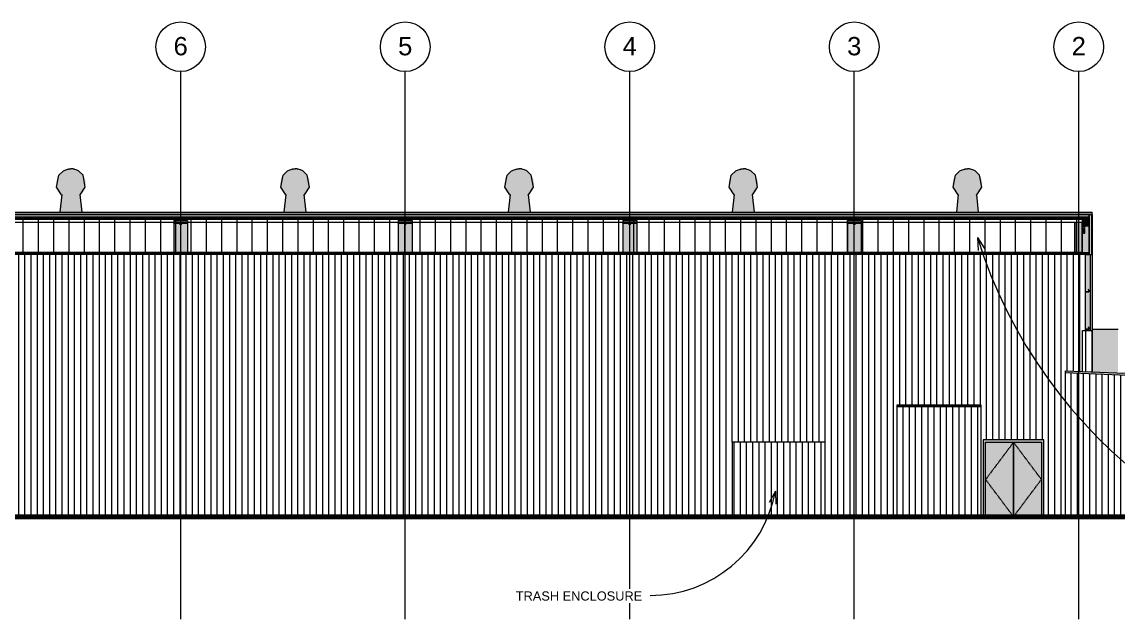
# Model space of a CAD drawing. Header units: inches. Extents: x 20478 to 36715, y -248 to 750.
# Drawn here: x 34496 to 35909, y -132 to 638 of the extents above; entities that cross this region are included whole.
import ezdxf

# ---------------------------------------------------------------- set-up
doc = ezdxf.new("R2010")
doc.units = ezdxf.units.IN
doc.header["$MEASUREMENT"] = 0
doc.linetypes.add('Dash 1_16_', pattern=[0.125, 0.0625, -0.0625])
doc.linetypes.add('Grid Line 1_2_', pattern=[0.875, 0.5, -0.125, 0.125, -0.125])
for name, color, linetype, lineweight in [('A-CLNG', 13, 'Continuous', 13), ('A-DOOR', 31, 'Continuous', 13), ('A-DOOR-FRAM', 31, 'Continuous', 9), ('A-GENM', 13, 'Continuous', 9), ('A-GLAZ-CWMG', 51, 'Continuous', 9), ('A-ROOF', 132, 'Continuous', 13), ('A-WALL', 113, 'Continuous', 13), ('A-WALL-PATT', 111, 'Continuous', 13), ('C-TOPO', 7, 'Continuous', 9), ('G-ANNO-TEXT', 231, 'Continuous', 9), ('L-SITE-WALL', 31, 'Continuous', 13), ('S-BEAM', 12, 'Continuous', 9), ('S-COLS', 52, 'Continuous', 9), ('S-GRID', 1, 'Continuous', 9), ('S-GRID-IDEN', 1, 'Continuous', 9)]:
    doc.layers.add(name, color=color, linetype=linetype, lineweight=lineweight)
doc.styles.add('Arial', font='arial.ttf', dxfattribs={"height": 23.60479})
doc.styles.add('Arial_1', font='arial.ttf', dxfattribs={"height": 11.802395})
pattern_1 = [(90, (-84636.121, 0), (-8, 5e-16), [])]

# ---------------------------------------------------------------- blocks, each defined once
blk = doc.blocks.new('Family7 - Family7-772884-Elevation - North')
at = {"layer": 'S-BEAM'}
for points in [[(-23076.9, 378.4), (-23076.9, 379.7), (-23094.9, 379.7), (-23094.9, 378.4), (-23080.8, 378.4)], [(-23086.5, 376.2), (-23085.3, 376.2), (-23085.3, 378.4), (-23086.5, 378.4), (-23086.5, 376.4)]]:
    blk.add_hatch(color=256, dxfattribs=at).paths.add_polyline_path(points, flags=0)
h = blk.add_hatch(color=256, dxfattribs=at)
h.paths.add_polyline_path([(-23085.3, 378.3), (-23076.9, 378.3), (-23076.9, 378.4), (-23085.3, 378.4)], flags=0)
h.paths.add_polyline_path([(-23089.4, 378.3), (-23086.5, 378.3), (-23086.5, 378.4), (-23094.9, 378.4), (-23094.9, 378.3)], flags=0)
for p, q in [((-23094.9, 378.4), (-23094.9, 379.7)), ((-23076.9, 379.7), (-23094.9, 379.7)), ((-23094.9, 378.3), (-23094.9, 378.4)), ((-23094.9, 378.4), (-23076.9, 378.4)), ((-23086.5, 376.2), (-23086.5, 378.4)), ((-23085.3, 378.4), (-23086.5, 378.4)), ((-23085.3, 378.4), (-23085.3, 376.2)), ((-23076.9, 379.7), (-23076.9, 378.4)), ((-23076.9, 378.4), (-23076.9, 378.3))]:
    blk.add_line(p, q, dxfattribs=at)
blk = doc.blocks.new('Girt_Z - 10_D-982934-Elevation - North')
at = {"layer": 'S-BEAM'}
for points in [[(-23030.5, 142.6), (-22922.5, 142.6), (-22922.5, 144), (-23030.5, 144)], [(-22922.5, 142.1), (-22922.5, 142.6), (-23030.5, 142.6), (-23030.5, 142.1)], [(-23030.5, 142), (-22922.5, 142), (-22922.5, 142.1), (-23030.5, 142.1)]]:
    blk.add_hatch(color=256, dxfattribs=at).paths.add_polyline_path(points, flags=0)
for p, q in [((-23030.5, 142.6), (-22922.5, 142.6)), ((-23030.5, 142.1), (-22922.5, 142.1)), ((-23030.5, 142), (-22922.5, 142))]:
    blk.add_line(p, q, dxfattribs=at)
blk = doc.blocks.new('Girt_Z - 10_D-V142-Elevation - North')
at = {"layer": 'S-BEAM'}
for points in [[(-25977.9, 340.5), (-22792, 340.5), (-22792, 341), (-25977.9, 341)], [(-25977.1, 338.1), (-25977.1, 339.2), (-22792, 339.2), (-22792, 340.5), (-25977.9, 340.5), (-25977.9, 338.1)]]:
    blk.add_hatch(color=256, dxfattribs=at).paths.add_polyline_path(points, flags=0)
for p, q in [((-25977.9, 341), (-22792, 341)), ((-25977.9, 340.5), (-22792, 340.5)), ((-22792, 341), (-22792, 340.5)), ((-22792, 340.5), (-22792, 339.2))]:
    blk.add_line(p, q, dxfattribs=at)
blk = doc.blocks.new('Girt_Z - 10_D-1002587-Elevation - North')
at = {"layer": 'S-BEAM'}
for points in [[(-24385.4, 386.4), (-22791.5, 386.4), (-22791.5, 386.6), (-25977.1, 386.6), (-25977.1, 388.7), (-25977.9, 388.7), (-25977.9, 386.4), (-24394, 386.4)], [(-23581.9, 386.2), (-22791.5, 386.2), (-22791.5, 386.4), (-25977.9, 386.4), (-25977.9, 386.2), (-23599.2, 386.2)], [(-24385.4, 383.8), (-22791.5, 383.8), (-22791.5, 385.8), (-25977.1, 385.8), (-25977.1, 383.8), (-24394, 383.8)], [(-25977.1, 383.4), (-22791.5, 383.4), (-22791.5, 383.8), (-25977.1, 383.8)], [(-22795.7, 383.3), (-22791.5, 383.3), (-22791.5, 383.4), (-25977.1, 383.4), (-25977.1, 383.3), (-22804.3, 383.3)]]:
    blk.add_hatch(color=256, dxfattribs=at).paths.add_polyline_path(points, flags=0)
for p, q in [((-25977.9, 386.2), (-22791.5, 386.2)), ((-25977.1, 383.8), (-22791.5, 383.8)), ((-25977.1, 383.4), (-22791.5, 383.4)), ((-25977.1, 383.3), (-22791.5, 383.3)), ((-22791.5, 386.6), (-22791.5, 386.4)), ((-22791.5, 386.4), (-22791.5, 386.2)), ((-22791.5, 385.8), (-22791.5, 383.8)), ((-22791.5, 383.8), (-22791.5, 383.4)), ((-22791.5, 383.4), (-22791.5, 383.3))]:
    blk.add_line(p, q, dxfattribs=at)
blk = doc.blocks.new('Girt_Z - 8_D-983210-Elevation - North')
at = {"layer": 'S-BEAM'}
h = blk.add_hatch(color=256, dxfattribs=at)
h.paths.add_polyline_path([(-22787.7, 241.4), (-22783.7, 241.4), (-22783.7, 241.6), (-22787.7, 241.5)], flags=0)
h.paths.add_polyline_path([(-22783.6, 241.6), (-22783.5, 241.6), (-22783.5, 244), (-22784.1, 244.5), (-22784.2, 244.4), (-22783.6, 243.9)], flags=0)
for p, q in [((-22783.7, 241.6), (-22787.7, 241.6)), ((-22787.7, 241.4), (-22783.7, 241.4)), ((-22784.1, 244.5), (-22784.2, 244.4)), ((-22784.2, 244.4), (-22783.6, 243.9)), ((-22783.5, 244), (-22784.1, 244.5)), ((-22783.6, 243.9), (-22783.6, 241.6)), ((-22783.5, 241.6), (-22783.5, 244))]:
    blk.add_line(p, q, dxfattribs=at)
for radius, end in [(0.188, 0), (0.0782, 356.9576)]:
    blk.add_arc((-22783.7, 241.6), radius, 270, end, dxfattribs=at)
blk = doc.blocks.new('turbine vent - turbine vent-V143-Elevation - North')
at = {"layer": 'A-GENM'}
for points in [[(-25552.8, 414.7), (-25552.8, 414.7), (-25552.6, 414.7), (-25552.5, 414.8), (-25551.7, 415), (-25551.2, 414.9), (-25550.9, 414.9), (-25550.6, 415), (-25549, 415), (-25548.3, 415.1), (-25545.4, 415.2), (-25542.9, 415.2), (-25542, 415.2), (-25540.9, 415.2), (-25540.9, 448.4), (-25543.1, 448.3), (-25544, 448.2), (-25545.9, 447.7), (-25547.7, 447.2), (-25548.7, 446.7), (-25550.4, 445.8), (-25552.3, 444.6), (-25555.3, 441.8), (-25556.7, 440), (-25557.9, 437.9), (-25558.4, 436.5), (-25559.2, 434.3), (-25559.9, 430.5), (-25559.8, 427.9), (-25559.4, 425.5), (-25558.8, 423.1), (-25557.7, 420.7), (-25556.6, 418.8), (-25554.5, 416.2), (-25554.2, 415.9), (-25552.8, 414.7)], [(-25529, 414.7), (-25527.5, 416), (-25526.2, 417.4), (-25525.1, 418.9), (-25523.8, 421.1), (-25522.9, 423.4), (-25522.3, 425.5), (-25522, 427.9), (-25521.9, 430.5), (-25522.6, 434.6), (-25523.6, 437.1), (-25524.2, 438.5), (-25525.9, 441), (-25526.7, 442), (-25529.7, 444.8), (-25531.7, 446), (-25533.9, 447.1), (-25535.2, 447.5), (-25536.6, 447.9), (-25537.8, 448.2), (-25538.3, 448.2), (-25540.9, 448.4), (-25540.9, 415.2), (-25539.7, 415.2), (-25538.6, 415.1), (-25535.4, 415.2), (-25534.4, 415.2), (-25532.7, 415), (-25531.2, 415), (-25530.4, 414.8), (-25530.1, 414.9), (-25529.1, 414.7)], [(-25555, 392.4), (-25526.5, 392.4), (-25529, 414.7), (-25529.2, 414.7), (-25529.3, 414.8), (-25529.7, 414.8), (-25530.1, 414.9), (-25530.5, 414.9), (-25531.4, 415), (-25533.5, 415.1), (-25535.3, 415.2), (-25538.9, 415.2), (-25540.7, 415.2), (-25540.9, 415.2), (-25542.4, 415.2), (-25543.3, 415.1), (-25545.8, 415.2), (-25546.4, 415.2), (-25550.9, 414.9), (-25551.2, 414.9), (-25552.1, 414.9), (-25552.6, 414.8), (-25552.7, 414.7), (-25552.8, 414.7), (-25555.2, 392.4), (-25555.1, 392.4)]]:
    blk.add_hatch(color=256, dxfattribs=at).paths.add_polyline_path(points, flags=0)
for p, q in [((-25552.7, 415.3), (-25555.2, 392.4)), ((-25526.5, 392.4), (-25529, 415.2))]:
    blk.add_line(p, q, dxfattribs=at)
at = {"layer": 'A-GENM', "flags": 128}
for points in [[(-25552.2, 414.3), (-25552.9, 414.7), (-25559.3, 424.7), (-25556.4, 440.3), (-25550.7, 445.7), (-25547.6, 447.2), (-25546, 447.7), (-25544.9, 448), (-25544.2, 448.1), (-25543.7, 448.2), (-25543.3, 448.3), (-25543, 448.3), (-25542.8, 448.3), (-25542.6, 448.4), (-25542.4, 448.4), (-25542.3, 448.4), (-25542.2, 448.4), (-25542.1, 448.4), (-25542, 448.4), (-25541.9, 448.4), (-25541.8, 448.4), (-25541.7, 448.4), (-25541.7, 448.4), (-25541.6, 448.4), (-25541.6, 448.4), (-25541.5, 448.4), (-25541.5, 448.4), (-25541.4, 448.4), (-25541.4, 448.4), (-25541.3, 448.4), (-25541.3, 448.4), (-25541.2, 448.4), (-25541.2, 448.4), (-25541.2, 448.4), (-25541.1, 448.4), (-25541.1, 448.4), (-25541.1, 448.4), (-25541, 448.4), (-25541, 448.4), (-25541, 448.4), (-25540.9, 448.4), (-25540.9, 448.4), (-25540.9, 448.4)], [(-25529.6, 414.3), (-25528.9, 414.7), (-25522.5, 424.7), (-25525.3, 440.3), (-25531.1, 445.7), (-25534.1, 447.2), (-25535.8, 447.7), (-25536.9, 448), (-25537.6, 448.1), (-25538.1, 448.2), (-25538.4, 448.3), (-25538.7, 448.3), (-25539, 448.3), (-25539.2, 448.4), (-25539.3, 448.4), (-25539.5, 448.4), (-25539.6, 448.4), (-25539.7, 448.4), (-25539.8, 448.4), (-25539.9, 448.4), (-25540, 448.4), (-25540, 448.4), (-25540.1, 448.4), (-25540.2, 448.4), (-25540.2, 448.4), (-25540.3, 448.4), (-25540.3, 448.4), (-25540.4, 448.4), (-25540.4, 448.4), (-25540.5, 448.4), (-25540.5, 448.4), (-25540.5, 448.4), (-25540.6, 448.4), (-25540.6, 448.4), (-25540.6, 448.4), (-25540.7, 448.4), (-25540.7, 448.4), (-25540.7, 448.4), (-25540.8, 448.4), (-25540.8, 448.4), (-25540.8, 448.4), (-25540.9, 448.4), (-25540.9, 448.4)]]:
    blk.add_lwpolyline(points, dxfattribs=at)
blk = doc.blocks.new('turbine vent - turbine vent-625927-Elevation - North')
at = {"layer": 'A-GENM'}
for points in [[(-25841.8, 414.7), (-25841.8, 414.7), (-25841.6, 414.7), (-25841.5, 414.8), (-25840.7, 415), (-25840.2, 414.9), (-25839.9, 414.9), (-25839.6, 415), (-25838, 415), (-25837.3, 415.1), (-25834.4, 415.2), (-25831.9, 415.2), (-25831, 415.2), (-25829.9, 415.2), (-25829.9, 448.4), (-25832.1, 448.3), (-25833, 448.2), (-25834.9, 447.7), (-25836.6, 447.2), (-25837.7, 446.7), (-25839.4, 445.8), (-25841.3, 444.6), (-25844.3, 441.8), (-25845.7, 440), (-25846.9, 437.9), (-25847.4, 436.5), (-25848.2, 434.3), (-25848.9, 430.5), (-25848.8, 427.9), (-25848.4, 425.5), (-25847.8, 423.1), (-25846.7, 420.7), (-25845.6, 418.8), (-25843.5, 416.2), (-25843.2, 415.9), (-25841.8, 414.7)], [(-25818, 414.7), (-25816.5, 416), (-25815.2, 417.4), (-25814.1, 418.9), (-25812.8, 421.1), (-25811.9, 423.4), (-25811.3, 425.5), (-25811, 428), (-25810.9, 430.5), (-25811.6, 434.6), (-25812.6, 437.1), (-25813.2, 438.5), (-25814.9, 441), (-25815.7, 442), (-25818.7, 444.8), (-25820.7, 446), (-25822.9, 447.1), (-25824.2, 447.5), (-25825.6, 447.9), (-25826.8, 448.2), (-25827.3, 448.2), (-25829.9, 448.4), (-25829.9, 415.2), (-25828.7, 415.2), (-25827.6, 415.1), (-25824.4, 415.2), (-25823.5, 415.2), (-25821.7, 415), (-25820.2, 415), (-25819.4, 414.8), (-25819.1, 414.9), (-25818.1, 414.7)], [(-25844, 392.4), (-25815.5, 392.4), (-25818, 414.7), (-25818.2, 414.7), (-25818.3, 414.8), (-25818.7, 414.8), (-25819.1, 414.9), (-25819.5, 414.9), (-25820.4, 415), (-25822.5, 415.1), (-25824.3, 415.2), (-25827.9, 415.2), (-25829.7, 415.2), (-25829.9, 415.2), (-25831.4, 415.2), (-25832.3, 415.1), (-25834.8, 415.2), (-25835.4, 415.2), (-25839.9, 414.9), (-25840.2, 414.9), (-25841.1, 414.9), (-25841.6, 414.8), (-25841.7, 414.7), (-25841.8, 414.7), (-25844.2, 392.4), (-25844.1, 392.4)]]:
    blk.add_hatch(color=256, dxfattribs=at).paths.add_polyline_path(points, flags=0)
for p, q in [((-25841.7, 415.3), (-25844.2, 392.4)), ((-25815.5, 392.4), (-25818, 415.2))]:
    blk.add_line(p, q, dxfattribs=at)
at = {"layer": 'A-GENM', "flags": 128}
for points in [[(-25841.2, 414.3), (-25841.9, 414.7), (-25848.3, 424.7), (-25845.4, 440.3), (-25839.7, 445.7), (-25836.6, 447.2), (-25835, 447.7), (-25833.9, 448), (-25833.2, 448.1), (-25832.7, 448.2), (-25832.3, 448.3), (-25832, 448.3), (-25831.8, 448.3), (-25831.6, 448.4), (-25831.4, 448.4), (-25831.3, 448.4), (-25831.2, 448.4), (-25831.1, 448.4), (-25831, 448.4), (-25830.9, 448.4), (-25830.8, 448.4), (-25830.7, 448.4), (-25830.7, 448.4), (-25830.6, 448.4), (-25830.6, 448.4), (-25830.5, 448.4), (-25830.5, 448.4), (-25830.4, 448.4), (-25830.4, 448.4), (-25830.3, 448.4), (-25830.3, 448.4), (-25830.2, 448.4), (-25830.2, 448.4), (-25830.2, 448.4), (-25830.1, 448.4), (-25830.1, 448.4), (-25830.1, 448.4), (-25830, 448.4), (-25830, 448.4), (-25830, 448.4), (-25829.9, 448.4), (-25829.9, 448.4), (-25829.9, 448.4)], [(-25818.6, 414.3), (-25817.9, 414.7), (-25811.5, 424.7), (-25814.3, 440.3), (-25820.1, 445.7), (-25823.1, 447.2), (-25824.8, 447.7), (-25825.9, 448), (-25826.6, 448.1), (-25827.1, 448.2), (-25827.4, 448.3), (-25827.7, 448.3), (-25828, 448.3), (-25828.2, 448.4), (-25828.3, 448.4), (-25828.5, 448.4), (-25828.6, 448.4), (-25828.7, 448.4), (-25828.8, 448.4), (-25828.9, 448.4), (-25829, 448.4), (-25829, 448.4), (-25829.1, 448.4), (-25829.2, 448.4), (-25829.2, 448.4), (-25829.3, 448.4), (-25829.3, 448.4), (-25829.4, 448.4), (-25829.4, 448.4), (-25829.5, 448.4), (-25829.5, 448.4), (-25829.5, 448.4), (-25829.6, 448.4), (-25829.6, 448.4), (-25829.6, 448.4), (-25829.7, 448.4), (-25829.7, 448.4), (-25829.7, 448.4), (-25829.8, 448.4), (-25829.8, 448.4), (-25829.8, 448.4), (-25829.9, 448.4), (-25829.9, 448.4)]]:
    blk.add_lwpolyline(points, dxfattribs=at)
blk = doc.blocks.new('turbine vent - turbine vent-V144-Elevation - North')
at = {"layer": 'A-GENM'}
for points in [[(-22951.8, 414.7), (-22951.8, 414.7), (-22951.6, 414.7), (-22951.5, 414.8), (-22950.7, 415), (-22950.2, 414.9), (-22949.9, 414.9), (-22949.6, 415), (-22948, 415), (-22947.3, 415.1), (-22944.4, 415.2), (-22941.9, 415.2), (-22941, 415.2), (-22939.9, 415.2), (-22939.9, 448.4), (-22942.1, 448.3), (-22943, 448.2), (-22944.9, 447.7), (-22946.7, 447.2), (-22947.7, 446.7), (-22949.4, 445.8), (-22951.3, 444.6), (-22954.3, 441.8), (-22955.7, 440), (-22956.9, 437.9), (-22957.4, 436.5), (-22958.2, 434.3), (-22958.9, 430.5), (-22958.8, 427.9), (-22958.4, 425.5), (-22957.8, 423.1), (-22956.7, 420.7), (-22955.6, 418.8), (-22953.5, 416.2), (-22953.2, 415.9), (-22951.8, 414.7)], [(-22928, 414.7), (-22926.5, 416), (-22925.2, 417.4), (-22924.1, 418.9), (-22922.8, 421.1), (-22921.9, 423.4), (-22921.3, 425.5), (-22921, 427.9), (-22920.9, 430.5), (-22921.6, 434.6), (-22922.6, 437.1), (-22923.2, 438.5), (-22924.9, 441), (-22925.7, 442), (-22928.7, 444.8), (-22930.7, 446), (-22932.9, 447.1), (-22934.2, 447.5), (-22935.6, 447.9), (-22936.8, 448.2), (-22937.3, 448.2), (-22939.9, 448.4), (-22939.9, 415.2), (-22938.7, 415.2), (-22937.6, 415.1), (-22934.4, 415.2), (-22933.5, 415.2), (-22931.7, 415), (-22930.2, 415), (-22929.4, 414.8), (-22929.1, 414.9), (-22928.1, 414.7)], [(-22954, 392.4), (-22925.5, 392.4), (-22928, 414.7), (-22928.2, 414.7), (-22928.3, 414.8), (-22928.7, 414.8), (-22929.1, 414.9), (-22929.5, 414.9), (-22930.4, 415), (-22932.5, 415.1), (-22934.3, 415.2), (-22937.9, 415.2), (-22939.7, 415.2), (-22939.9, 415.2), (-22941.4, 415.2), (-22942.3, 415.1), (-22944.8, 415.2), (-22945.4, 415.2), (-22949.9, 414.9), (-22950.2, 414.9), (-22951.2, 414.9), (-22951.6, 414.8), (-22951.7, 414.7), (-22951.8, 414.7), (-22954.2, 392.4), (-22954.1, 392.4)]]:
    blk.add_hatch(color=256, dxfattribs=at).paths.add_polyline_path(points, flags=0)
for p, q in [((-22951.7, 415.3), (-22954.2, 392.4)), ((-22925.5, 392.4), (-22928, 415.2))]:
    blk.add_line(p, q, dxfattribs=at)
at = {"layer": 'A-GENM', "flags": 128}
for points in [[(-22951.2, 414.3), (-22951.9, 414.7), (-22958.3, 424.7), (-22955.4, 440.3), (-22949.7, 445.7), (-22946.6, 447.2), (-22945, 447.7), (-22943.9, 448), (-22943.2, 448.1), (-22942.7, 448.2), (-22942.3, 448.3), (-22942, 448.3), (-22941.8, 448.3), (-22941.6, 448.4), (-22941.4, 448.4), (-22941.3, 448.4), (-22941.2, 448.4), (-22941.1, 448.4), (-22941, 448.4), (-22940.9, 448.4), (-22940.8, 448.4), (-22940.7, 448.4), (-22940.7, 448.4), (-22940.6, 448.4), (-22940.6, 448.4), (-22940.5, 448.4), (-22940.5, 448.4), (-22940.4, 448.4), (-22940.4, 448.4), (-22940.3, 448.4), (-22940.3, 448.4), (-22940.2, 448.4), (-22940.2, 448.4), (-22940.2, 448.4), (-22940.1, 448.4), (-22940.1, 448.4), (-22940.1, 448.4), (-22940, 448.4), (-22940, 448.4), (-22940, 448.4), (-22939.9, 448.4), (-22939.9, 448.4), (-22939.9, 448.4)], [(-22928.6, 414.3), (-22927.9, 414.7), (-22921.5, 424.7), (-22924.3, 440.3), (-22930.1, 445.7), (-22933.1, 447.2), (-22934.8, 447.7), (-22935.9, 448), (-22936.6, 448.1), (-22937.1, 448.2), (-22937.4, 448.3), (-22937.7, 448.3), (-22938, 448.3), (-22938.2, 448.4), (-22938.3, 448.4), (-22938.5, 448.4), (-22938.6, 448.4), (-22938.7, 448.4), (-22938.8, 448.4), (-22938.9, 448.4), (-22939, 448.4), (-22939, 448.4), (-22939.1, 448.4), (-22939.2, 448.4), (-22939.2, 448.4), (-22939.3, 448.4), (-22939.3, 448.4), (-22939.4, 448.4), (-22939.4, 448.4), (-22939.5, 448.4), (-22939.5, 448.4), (-22939.5, 448.4), (-22939.6, 448.4), (-22939.6, 448.4), (-22939.6, 448.4), (-22939.7, 448.4), (-22939.7, 448.4), (-22939.7, 448.4), (-22939.8, 448.4), (-22939.8, 448.4), (-22939.8, 448.4), (-22939.9, 448.4), (-22939.9, 448.4)]]:
    blk.add_lwpolyline(points, dxfattribs=at)
blk = doc.blocks.new('Rectangular Mullion - Profile_Polycarbonate_Upper and left-984191-Elevation - North')
at = {"layer": 'A-GLAZ-CWMG'}
for points in [[(-22787.1, 386.6), (-22783.6, 386.6), (-22783.6, 389.4), (-25977.1, 389.4), (-25977.1, 386.6), (-22795.7, 386.6)], [(-24368.1, 386), (-22783.6, 386), (-22783.6, 386.6), (-22791.5, 386.6), (-22791.5, 386.2), (-25977.1, 386.2), (-25977.1, 386), (-24376.7, 386)], [(-24376.7, 385.8), (-22783.6, 385.8), (-22783.6, 386), (-25977.1, 386), (-25977.1, 385.8), (-24385.4, 385.8)]]:
    blk.add_hatch(color=256, dxfattribs=at).paths.add_polyline_path(points, flags=0)
for p, q in [((-25977.1, 389.4), (-22783.6, 389.4)), ((-25977.1, 386.6), (-22783.6, 386.6)), ((-25977.1, 386), (-22783.6, 386)), ((-25977.1, 385.8), (-22783.6, 385.8)), ((-22783.6, 389.4), (-22783.6, 386.6)), ((-22783.6, 386), (-22783.6, 385.8))]:
    blk.add_line(p, q, dxfattribs=at)
blk = doc.blocks.new('Rectangular Mullion - Profile_Polycarbonate_Lower-984192-Elevation - North')
at = {"layer": 'A-GLAZ-CWMG'}
for points in [[(-22792, 339.7), (-22783.6, 339.7), (-22783.6, 340), (-22792, 340)], [(-22792, 339.2), (-22783.6, 339.2), (-22783.6, 339.7), (-22792, 339.7)], [(-22787.1, 337.7), (-22783.6, 337.7), (-22783.6, 339.2), (-25977.1, 339.2), (-25977.1, 338), (-22787.7, 338), (-22787.7, 337.7)]]:
    blk.add_hatch(color=256, dxfattribs=at).paths.add_polyline_path(points, flags=0)
for p, q in [((-22783.6, 340), (-22792, 340)), ((-22783.6, 339.7), (-22792, 339.7)), ((-22783.6, 340), (-22783.6, 339.7)), ((-22783.6, 339.2), (-25977.1, 339.2)), ((-22783.6, 337.7), (-22787.7, 337.7)), ((-22783.6, 339.2), (-22783.6, 337.7))]:
    blk.add_line(p, q, dxfattribs=at)
blk = doc.blocks.new('Rectangular Mullion - Profile_Polycarbonate_Upper and left-996151-Elevation - North')
at = {"layer": 'A-GLAZ-CWMG'}
h = blk.add_hatch(color=256, dxfattribs=at)
h.paths.add_polyline_path([(-22783.6, 337.7), (-22783.4, 337.7), (-22783.4, 337.8), (-22783.6, 337.8)], flags=0)
h.paths.add_polyline_path([(-22783.4, 389.3), (-22783.4, 389.4), (-22783.6, 389.3)], flags=0)
for points in [[(-22783.6, 337.8), (-22783.4, 337.8), (-22783.4, 389.3), (-22783.6, 389.3), (-22783.6, 338.9)], [(-22782.8, 337.8), (-22782.8, 389.3), (-22783.4, 389.3), (-22783.4, 337.8)], [(-22782.8, 337.7), (-22780, 337.7), (-22780, 389.4), (-22782.8, 389.4), (-22782.8, 338.9)], [(-22783.4, 337.7), (-22782.8, 337.7), (-22782.8, 337.8), (-22783.4, 337.8)]]:
    blk.add_hatch(color=256, dxfattribs=at).paths.add_polyline_path(points, flags=0)
for p, q in [((-22783.6, 386.6), (-22783.6, 339.2)), ((-22783.4, 389.4), (-22783.4, 389.3)), ((-22783.4, 389.3), (-22783.4, 337.8)), ((-22782.8, 389.4), (-22780, 389.4)), ((-22782.8, 389.4), (-22782.8, 337.7)), ((-22780, 389.4), (-22780, 337.7)), ((-22783.4, 337.7), (-22783.6, 337.7)), ((-22783.4, 337.8), (-22783.4, 337.7)), ((-22782.8, 337.7), (-22783.4, 337.7)), ((-22780, 337.7), (-22782.8, 337.7))]:
    blk.add_line(p, q, dxfattribs=at)
blk = doc.blocks.new('Rectangular Mullion - Profile_Polycarbonate_Upper and left-1002642-Elevation - North')
at = {"layer": 'A-GLAZ-CWMG'}
for points in [[(-22781.2, 240), (-22779, 240), (-22779, 389.4), (-22780, 389.4), (-22780, 389.3), (-22779.2, 389.3), (-22779.2, 337.8), (-22780, 337.8), (-22780, 337.7), (-22781.2, 337.7), (-22781.2, 245.2)], [(-22779.2, 337.8), (-22779.2, 389.3), (-22780, 389.3), (-22780, 337.8)]]:
    blk.add_hatch(color=256, dxfattribs=at).paths.add_polyline_path(points, flags=0)
for p, q in [((-22779, 389.4), (-22780, 389.4)), ((-22779, 389.4), (-22779, 240)), ((-22781.2, 240), (-22781.2, 337.7))]:
    blk.add_line(p, q, dxfattribs=at)
blk = doc.blocks.new('Double-Flush - 72_ x 96_-983185-Elevation - North')
at = {"layer": 'A-DOOR'}
for points in [[(-22880.5, 0), (-22880.5, 96), (-22916.5, 96), (-22916.5, 0), (-22908, 0)], [(-22844.5, 0), (-22844.5, 96), (-22880.5, 96), (-22880.5, 0)]]:
    blk.add_hatch(color=256, dxfattribs=at).paths.add_polyline_path(points, flags=0)
at = {"layer": 'A-DOOR-FRAM', "lineweight": 13}
blk.add_hatch(color=256, dxfattribs=at).paths.add_polyline_path([(-22919.5, 0), (-22916.5, 0), (-22916.5, 96), (-22844.5, 96), (-22844.5, 0), (-22841.5, 0), (-22841.5, 99), (-22919.5, 99), (-22919.5, 95.2)], flags=0)
at = {"layer": 'A-DOOR', "linetype": 'Dash 1_16_', "lineweight": 9}
for p, q in [((-22880.5, 96), (-22916.5, 48)), ((-22844.5, 48), (-22880.5, 96)), ((-22880.5, 0), (-22916.5, 48)), ((-22880.5, 0), (-22844.5, 48))]:
    blk.add_line(p, q, dxfattribs=at)
at = {"layer": 'A-DOOR', "lineweight": 9}
for p, q in [((-22880.5, 96), (-22880.5, 0)), ((-22880.5, 0), (-22880.5, 96))]:
    blk.add_line(p, q, dxfattribs=at)
at = {"layer": 'A-DOOR-FRAM'}
for p, q in [((-22841.5, 99), (-22919.5, 99)), ((-22919.5, 99), (-22919.5, 0)), ((-22841.5, 0), (-22841.5, 99)), ((-22916.5, 96), (-22844.5, 96)), ((-22916.5, 0), (-22916.5, 96)), ((-22844.5, 96), (-22844.5, 0))]:
    blk.add_line(p, q, dxfattribs=at)
blk = doc.blocks.new('Girt_Z - 8_D-943847-Elevation - North')
at = {"layer": 'S-BEAM'}
for points in [[(-22783.6, 384.9), (-22783.6, 385.4), (-22791.5, 385.4), (-22791.5, 384.9), (-22787.1, 384.9)], [(-22783.6, 384.8), (-22783.6, 384.9), (-22791.5, 384.9), (-22791.5, 384.8), (-22787.1, 384.8)], [(-22787.6, 377.5), (-22783.6, 377.5), (-22783.6, 384.8), (-22791.5, 384.8), (-22791.5, 378.7), (-22791.4, 378.7), (-22791.3, 378.9), (-22789, 378.9), (-22788.5, 378.2), (-22788.5, 377.5)], [(-22783.6, 377.3), (-22783.6, 377.5), (-22788.5, 377.5), (-22788.5, 377.3), (-22787.1, 377.3)], [(-22783.6, 377.2), (-22783.6, 377.3), (-22788.5, 377.3), (-22788.5, 377.2), (-22787.1, 377.2)]]:
    blk.add_hatch(color=256, dxfattribs=at).paths.add_polyline_path(points, flags=0)
for p, q in [((-22791.5, 385.4), (-22783.6, 385.4)), ((-22783.6, 384.9), (-22791.5, 384.9)), ((-22783.6, 384.8), (-22791.5, 384.8)), ((-22783.6, 377.2), (-22788.5, 377.2))]:
    blk.add_line(p, q, dxfattribs=at)
blk = doc.blocks.new('Girt_Z - 8_D-943826-Elevation - North')
at = {"layer": 'S-BEAM'}
for points in [[(-22787.6, 375), (-22783.6, 375), (-22783.6, 377.2), (-22788.5, 377.2), (-22788.5, 375)], [(-22783.6, 374.8), (-22783.6, 375), (-22788.5, 375), (-22788.5, 374.8), (-22787.1, 374.8)], [(-22787.1, 374.7), (-22783.6, 374.7), (-22783.6, 374.8), (-22788.5, 374.8), (-22788.5, 374.7)]]:
    blk.add_hatch(color=256, dxfattribs=at).paths.add_polyline_path(points, flags=0)
blk.add_line((-22783.6, 374.7), (-22788.5, 374.7), dxfattribs=at)
blk = doc.blocks.new('overhead door - one-983186-Elevation - North')
at = {"layer": 'A-DOOR', "lineweight": 9}
h = blk.add_hatch(dxfattribs=at)
h.set_pattern_fill('FP_25', color=256, style=0, pattern_type=2)
h.set_pattern_definition([(90, (-81631.621, 0), (-8, 5e-16), [])])
h.paths.add_polyline_path([(-23030.5, 0), (-22922.5, 0), (-22922.5, 142), (-23030.5, 142), (-23030.5, 95.2)], flags=0)
blk = doc.blocks.new('Girt_C - 8_D-943850-Elevation - North')
at = {"layer": 'S-BEAM'}
h = blk.add_hatch(color=256, dxfattribs=at)
h.paths.add_polyline_path([(-22791.3, 370.9), (-22789, 370.9), (-22788.5, 371.5), (-22788.6, 371.5), (-22789, 371), (-22791.3, 371)], flags=0)
h.paths.add_polyline_path([(-22791.4, 371.1), (-22791.4, 378.7), (-22791.5, 378.7), (-22791.5, 371.1)], flags=0)
h.paths.add_polyline_path([(-22788.6, 378.2), (-22788.5, 378.3), (-22789, 378.9), (-22791.3, 378.9), (-22791.3, 378.8), (-22789, 378.8)], flags=0)
for points in [[(-22791.3, 364.8), (-22791.3, 370.9), (-22791.5, 371), (-22791.5, 371.1), (-22791.5, 364.9), (-22791.3, 364.8)], [(-22791.4, 372.7), (-22791.3, 372.7), (-22791.4, 378.8), (-22791.4, 378.7), (-22791.4, 374.7)], [(-22791.3, 372.7), (-22789, 372.7), (-22789, 378.8), (-22791.3, 378.8), (-22791.3, 376.4)], [(-22789, 364.8), (-22789, 370.9), (-22791.3, 370.9), (-22791.3, 364.8)], [(-22788.6, 372.2), (-22788.6, 378.2), (-22789, 378.8), (-22789, 372.7)], [(-22789, 364.8), (-22788.5, 365.4), (-22788.5, 371.5), (-22789, 370.9), (-22789, 367)], [(-22788.6, 372.2), (-22788.5, 372.3), (-22788.5, 378.3), (-22788.6, 378.2), (-22788.6, 374.2)]]:
    blk.add_hatch(color=256, dxfattribs=at).paths.add_polyline_path(points, flags=0)
for p, q in [((-22791.5, 371.1), (-22791.5, 371)), ((-22791.4, 371.1), (-22791.4, 378.7)), ((-22789, 378.9), (-22791.3, 378.9)), ((-22791.3, 378.8), (-22789, 378.8)), ((-22791.3, 372.7), (-22791.3, 378.8)), ((-22789, 371), (-22791.3, 371)), ((-22791.3, 370.9), (-22791.3, 371)), ((-22791.3, 370.9), (-22789, 370.9)), ((-22788.5, 378.3), (-22789, 378.9)), ((-22789, 378.8), (-22788.6, 378.2)), ((-22789, 372.7), (-22789, 378.8)), ((-22789, 370.9), (-22788.5, 371.5)), ((-22788.6, 371.5), (-22789, 371)), ((-22789, 364.8), (-22789, 370.9)), ((-22788.6, 378.2), (-22788.5, 378.3)), ((-22788.6, 372.2), (-22788.6, 378.2)), ((-22788.5, 371.5), (-22788.6, 371.5)), ((-22788.5, 372.3), (-22788.5, 378.3)), ((-22788.5, 365.4), (-22788.5, 371.5))]:
    blk.add_line(p, q, dxfattribs=at)
for centre, major_axis, start_param, end_param in [((-22791.3, 378.7), (0.188, 0), 1.570796, 3.141593), ((-22791.3, 371.1), (0.188, 0), 3.141593, 4.712389), ((-22791.3, 378.7), (0.0782, 0), 1.607845, 3.141593), ((-22791.3, 371.1), (0.0782, 0), 3.141593, 4.65929)]:
    blk.add_ellipse(centre, major_axis=major_axis, ratio=0.999133, start_param=start_param, end_param=end_param, dxfattribs=at)
blk = doc.blocks.new('Grid - Grid Head - Circle-14747-Elevation - North')
at = {"layer": 'S-GRID-IDEN'}
blk.add_circle((-22796.4, 605.8), 32, dxfattribs=at)

msp = doc.modelspace()

# ---------------------------------------------------------------- hatches: boundary and pattern name
at = {"layer": 'A-ROOF', "lineweight": 5}
for points in [[(35868.054, 389.531), (35876.081, 389.531), (35876.081, 392.409), (32367.35, 392.409), (32367.35, 389.531), (35859.414, 389.531)], [(36654.966, 151.351), (36654.966, 154.228), (35841.35, 188.129), (35841.35, 185.251), (36645.616, 151.74)]]:
    msp.add_hatch(color=256, dxfattribs=at).paths.add_polyline_path(points, flags=0)
at = {"layer": 'A-ROOF'}
for points in [[(32674.091, 389.232), (32674.341, 389.232), (32674.341, 389.402), (35876.081, 389.402), (35876.081, 389.531), (32674.091, 389.531), (32674.091, 389.34)], [(35871.474, 385.442), (35871.474, 385.78), (35863.581, 385.78), (35863.581, 385.442), (35868.054, 385.442)]]:
    msp.add_hatch(color=256, dxfattribs=at).paths.add_polyline_path(points, flags=0)
at = {"layer": 'A-WALL-PATT', "lineweight": 9}
h = msp.add_hatch(dxfattribs=at)
h.set_pattern_fill('FP_21', color=256, style=0, pattern_type=2)
h.set_pattern_definition([(90, (-84635.808, 0), (-19.685, 1e-15), [])])
h.paths.add_polyline_path([(35875.883, 337.812), (35875.883, 389.34), (35875.096, 389.34), (35875.096, 337.812)], flags=0)
h.paths.add_polyline_path([(35872.262, 337.812), (35872.262, 389.34), (35871.474, 389.34), (35871.474, 386.568), (32677.963, 386.568), (32677.963, 389.34), (32677.175, 389.34), (32677.175, 338), (32677.963, 338), (32677.963, 339.206), (35871.474, 339.206), (35871.474, 337.812)], flags=0)
h = msp.add_hatch(dxfattribs=at)
h.set_pattern_fill('FP_19', color=256, style=0, pattern_type=2)
h.set_pattern_definition(pattern_1)
h.paths.add_polyline_path([(32674.091, 144.75), (35841.35, 144.75), (35841.35, 188.129), (35863.581, 187.203), (35863.581, 240), (35867.437, 240), (35867.437, 338), (32674.091, 338), (32674.091, 245.161)], flags=0)
h = msp.add_hatch(dxfattribs=at)
h.set_pattern_fill('FP_19', color=256, style=0, pattern_type=2)
h.set_pattern_definition(pattern_1)
h.paths.add_polyline_path([(35876.081, 186.682), (35876.081, 240), (35863.581, 240), (35863.581, 187.203), (35868.054, 187.016)], flags=0)
h = msp.add_hatch(dxfattribs=at)
h.set_pattern_fill('FP_24', color=256, style=0, pattern_type=2)
h.set_pattern_definition([(90, (-81263.006, 0), (-8, 5e-16), [])])
h.paths.add_polyline_path([(35841.35, 0), (36055.331, 0), (36055.331, 176.335), (35841.35, 185.251), (35841.35, 95.15)], flags=0)
h = msp.add_hatch(dxfattribs=at)
h.set_pattern_fill('FP_19', color=256, style=0, pattern_type=2)
h.set_pattern_definition(pattern_1)
h.paths.add_polyline_path([(32674.091, 0), (35411.871, 0), (35411.871, 96), (35531.871, 96), (35531.871, 0), (35624.591, 0), (35624.591, 144), (35732.591, 144), (35732.591, 0), (35735.591, 0), (35735.591, 99), (35813.591, 99), (35813.591, 0), (35841.35, 0), (35841.35, 144.75), (32674.091, 144.75)], flags=0)
h = msp.add_hatch(dxfattribs=at)
h.set_pattern_fill('FP_26', color=256, style=0, pattern_type=2)
h.set_pattern_definition([(90, (-81897.591, 0), (-8, 5e-16), [])])
h.paths.add_polyline_path([(35440.595, 0), (35531.871, 0), (35531.871, 96), (35411.871, 96), (35411.871, 0)], flags=0)
at = {"layer": 'L-SITE-WALL', "lineweight": 5}
msp.add_hatch(color=256, dxfattribs=at).paths.add_polyline_path([(35871.474, 339.994), (35871.474, 374.743), (35866.618, 374.743), (35866.618, 372.265), (35866.534, 372.195), (35866.084, 372.731), (35863.7, 372.691), (35863.69, 372.589), (35863.675, 371.08), (35863.581, 371.08), (35863.675, 370.918), (35863.767, 370.918), (35863.768, 371.002), (35866.084, 371.002), (35866.534, 371.537), (35866.618, 371.467), (35866.618, 365.408), (35866.135, 364.833), (35863.675, 364.858), (35863.581, 364.884), (35863.581, 339.994), (35868.054, 339.994)], flags=0)
h = msp.add_hatch(color=256, dxfattribs=at)
h.paths.add_polyline_path([(35873.955, 240), (35873.955, 337.75), (35867.437, 337.75), (35867.437, 289.805), (35871.393, 289.805), (35871.393, 289.695), (35867.437, 289.695), (35867.437, 241.555), (35871.393, 241.555), (35871.393, 241.445), (35867.437, 241.445), (35867.437, 240)], flags=0)
h.paths.add_polyline_path([(35871.471, 241.629), (35871.471, 243.949), (35870.936, 244.398), (35871.006, 244.482), (35871.581, 243.949), (35871.581, 241.633)], flags=0)
h.paths.add_polyline_path([(35871.471, 289.879), (35871.471, 292.199), (35870.936, 292.648), (35871.006, 292.732), (35871.581, 292.199), (35871.581, 289.883)], flags=0)
h = msp.add_hatch(color=256, dxfattribs=at)
h.paths.add_polyline_path([(36595.216, 156.718), (36595.216, 158.197), (36239.919, 173.001), (36204.997, 172.977), (36594.966, 156.728)], flags=0)
h.paths.add_polyline_path([(36174.153, 174.262), (36174.153, 175.741), (36107.919, 178.501), (36072.419, 178.501), (36161.799, 174.777)], flags=0)
h.paths.add_polyline_path([(36038.028, 179.934), (36038.028, 181.413), (36018.203, 182.213), (36018.002, 180.768), (36023.566, 180.536)], flags=0)
h.paths.add_polyline_path([(35989.848, 181.941), (35990.074, 183.077), (35962.591, 183.077), (35989.488, 181.956)], flags=0)
h.paths.add_polyline_path([(35909.403, 185.293), (35909.403, 241.25), (35876.081, 241.25), (35876.081, 186.682), (35885.333, 186.296)], flags=0)
at = {"layer": 'S-COLS', "lineweight": 5}
h = msp.add_hatch(color=256, dxfattribs=at)
h.paths.add_polyline_path([(34691.716, 340.982), (34709.716, 340.982), (34709.716, 378.252), (34701.341, 378.252), (34701.341, 376.189), (34700.091, 376.189), (34700.091, 378.252), (34691.716, 378.252), (34691.716, 348.293)], flags=0)
h.paths.add_polyline_path([(34700.091, 379.681), (34709.716, 379.681), (34709.716, 381.75), (34691.716, 381.75), (34691.716, 379.681), (34693.07, 379.681)], flags=0)
h = msp.add_hatch(color=256, dxfattribs=at)
h.paths.add_polyline_path([(34981.216, 340.982), (34999.216, 340.982), (34999.216, 378.252), (34990.841, 378.252), (34990.841, 376.189), (34989.591, 376.189), (34989.591, 378.252), (34981.216, 378.252), (34981.216, 348.293)], flags=0)
h.paths.add_polyline_path([(34995.456, 379.681), (34999.216, 379.681), (34999.216, 381.75), (34981.216, 381.75), (34981.216, 379.681), (34990.841, 379.681)], flags=0)
h = msp.add_hatch(color=256, dxfattribs=at)
h.paths.add_polyline_path([(35270.716, 340.982), (35288.716, 340.982), (35288.716, 378.252), (35280.341, 378.252), (35280.341, 376.189), (35279.091, 376.189), (35279.091, 378.252), (35270.716, 378.252), (35270.716, 348.293)], flags=0)
h.paths.add_polyline_path([(35279.091, 379.681), (35288.716, 379.681), (35288.716, 381.75), (35270.716, 381.75), (35270.716, 379.681), (35271.922, 379.681)], flags=0)
h = msp.add_hatch(color=256, dxfattribs=at)
h.paths.add_polyline_path([(35574.308, 340.982), (35578.216, 340.982), (35578.216, 378.252), (35569.841, 378.252), (35569.841, 376.189), (35568.591, 376.189), (35568.591, 378.252), (35560.216, 378.252), (35560.216, 340.982)], flags=0)
h.paths.add_polyline_path([(35565.668, 379.681), (35578.216, 379.681), (35578.216, 381.75), (35560.216, 381.75), (35560.216, 379.681)], flags=0)
for points in [[(35853.85, 340.982), (35854.284, 340.982), (35854.284, 379.001), (35853.85, 379.001), (35853.85, 343.605)], [(35854.799, 340.982), (35854.975, 340.982), (35854.975, 378.841), (35854.284, 378.87), (35854.337, 340.982), (35854.65, 340.982)], [(35854.975, 340.982), (35862.456, 340.982), (35862.456, 378.841), (35854.975, 378.841), (35854.975, 343.605)], [(35863.147, 339.994), (35863.1, 378.863), (35862.624, 378.843), (35862.456, 378.841), (35862.456, 340.982), (35863.081, 340.982), (35863.112, 339.994)], [(35863.147, 339.994), (35863.581, 339.994), (35863.581, 379.001), (35863.147, 379.001), (35863.147, 343.605)]]:
    msp.add_hatch(color=256, dxfattribs=at).paths.add_polyline_path(points, flags=0)

# ---------------------------------------------------------------- linework, layer by layer
at = {"layer": 'A-CLNG'}
for p, q in [((35863.581, 379.001), (35863.581, 383.268)), ((34691.716, 379.221), (34420.216, 379.221)), ((34981.216, 379.221), (34709.716, 379.221)), ((35270.716, 379.221), (34999.216, 379.221)), ((35560.216, 379.221), (35288.716, 379.221)), ((35863.581, 379.221), (35578.216, 379.221))]:
    msp.add_line(p, q, dxfattribs=at)
at = {"layer": 'A-ROOF'}
for p, q in [((32367.35, 392.409), (35876.081, 392.409)), ((35876.081, 389.531), (32674.091, 389.531)), ((35876.081, 389.402), (35876.081, 392.409)), ((35841.35, 188.129), (36678.966, 153.228)), ((35841.35, 188.129), (35841.35, 185.251))]:
    msp.add_line(p, q, dxfattribs=at)
at = {"layer": 'A-WALL'}
for p, q in [((35872.262, 389.34), (35871.474, 389.34)), ((35875.883, 389.34), (35875.096, 389.34)), ((35875.883, 337.812), (35875.883, 389.34)), ((35871.474, 337.812), (35872.262, 337.812)), ((35875.096, 337.812), (35875.883, 337.812))]:
    msp.add_line(p, q, dxfattribs=at)
at = {"layer": 'C-TOPO', "lineweight": 70}
for p, q in [((32291.266, 0), (35440.595, 0)), ((35440.595, 0), (36166.589, 0))]:
    msp.add_line(p, q, dxfattribs=at)
at = {"layer": 'C-TOPO'}
for q in [(32291.266, 0), (36166.589, 0)]:
    msp.add_line((35440.595, 0), q, dxfattribs=at)
at = {"layer": 'G-ANNO-TEXT', "color": 145}
for p, q in [((35728.09, 359.756), (35737.121, 345.87)), ((35728.09, 359.756), (35728.968, 343.215)), ((35467.5, 32.708), (35459.654, 18.12)), ((35467.5, 32.708), (35467.999, 16.151))]:
    msp.add_line(p, q, dxfattribs=at)
for centre, radius, start, end in [((36334.714, 548.892), 635.425, 197.316694, 270), ((35306.078, 62.563), 164.159, 270, 349.521711)]:
    msp.add_arc(centre, radius, start, end, dxfattribs=at)
at = {"layer": 'L-SITE-WALL'}
for p, q in [((35867.437, 338), (32674.091, 338)), ((35867.437, 240), (35867.437, 338)), ((35909.403, 241.25), (35876.081, 241.25)), ((35863.581, 187.203), (35863.581, 240)), ((35863.581, 240), (35876.081, 240)), ((35876.081, 240), (35876.081, 186.682)), ((36055.331, 176.335), (35841.35, 185.251)), ((35841.35, 185.251), (35841.35, 0)), ((35624.591, 0), (35624.591, 144)), ((35624.591, 144), (35732.591, 144)), ((35732.591, 144), (35732.591, 0)), ((35531.871, 96), (35411.871, 96)), ((35411.871, 96), (35411.871, 0)), ((35531.871, 0), (35531.871, 96))]:
    msp.add_line(p, q, dxfattribs=at)
at = {"layer": 'S-COLS'}
for p, q in [((34709.716, 381.75), (34691.716, 381.75)), ((34691.716, 381.75), (34691.716, 379.681)), ((34709.716, 381.75), (34709.716, 379.681)), ((34999.216, 381.75), (34981.216, 381.75)), ((34981.216, 381.75), (34981.216, 379.681)), ((34999.216, 381.75), (34999.216, 379.681)), ((35288.716, 381.75), (35270.716, 381.75)), ((35270.716, 381.75), (35270.716, 379.681)), ((35288.716, 381.75), (35288.716, 379.681)), ((35578.216, 381.75), (35560.216, 381.75)), ((35560.216, 381.75), (35560.216, 379.681)), ((35578.216, 381.75), (35578.216, 379.681)), ((34691.716, 378.252), (34691.716, 340.982)), ((34709.716, 378.252), (34709.716, 340.982)), ((34981.216, 378.252), (34981.216, 340.982)), ((34999.216, 378.252), (34999.216, 340.982)), ((35270.716, 378.252), (35270.716, 340.982)), ((35288.716, 378.252), (35288.716, 340.982)), ((35560.216, 378.252), (35560.216, 340.982)), ((35578.216, 378.252), (35578.216, 340.982)), ((35853.85, 340.982), (35853.85, 379.001)), ((35854.284, 340.982), (35854.284, 379.001)), ((35863.147, 339.994), (35863.147, 379.001)), ((35863.581, 339.994), (35863.581, 379.001))]:
    msp.add_line(p, q, dxfattribs=at)
at = {"layer": 'S-GRID', "linetype": 'Grid Line 1_2_'}
for p, q in [((34700.716, -132), (34700.716, 573.765)), ((34990.216, -132), (34990.216, 573.765)), ((35279.716, -132), (35279.716, 573.765)), ((35569.216, -132), (35569.216, 573.765)), ((35858.716, -132), (35858.716, 573.765))]:
    msp.add_line(p, q, dxfattribs=at)

# ---------------------------------------------------------------- block references
at = {"layer": 'A-DOOR'}
for name in ['overhead door - one-983186-Elevation - North', 'Double-Flush - 72_ x 96_-983185-Elevation - North']:
    msp.add_blockref(name, (58655.106, 0), dxfattribs=at)
at = {"layer": 'A-GENM'}
for name, p in [('turbine vent - turbine vent-V143-Elevation - North', (60100.106, 0)), ('turbine vent - turbine vent-625927-Elevation - North', (60678.106, 0)), ('turbine vent - turbine vent-V143-Elevation - North', (60678.106, 0)), ('turbine vent - turbine vent-625927-Elevation - North', (61256.106, 0)), ('turbine vent - turbine vent-V144-Elevation - North', (58655.106, 0))]:
    msp.add_blockref(name, p, dxfattribs=at)
at = {"layer": 'A-GLAZ-CWMG'}
for name in ['Rectangular Mullion - Profile_Polycarbonate_Upper and left-984191-Elevation - North', 'Rectangular Mullion - Profile_Polycarbonate_Upper and left-996151-Elevation - North', 'Rectangular Mullion - Profile_Polycarbonate_Upper and left-1002642-Elevation - North', 'Rectangular Mullion - Profile_Polycarbonate_Lower-984192-Elevation - North']:
    msp.add_blockref(name, (58655.106, 0), dxfattribs=at)
at = {"layer": 'S-BEAM'}
for name, p in [('Girt_Z - 10_D-1002587-Elevation - North', (58655.106, 0)), ('Girt_Z - 8_D-943847-Elevation - North', (58655.106, 0)), ('Family7 - Family7-772884-Elevation - North', (57786.606, 0)), ('Family7 - Family7-772884-Elevation - North', (58076.106, 0)), ('Family7 - Family7-772884-Elevation - North', (58365.606, 0)), ('Family7 - Family7-772884-Elevation - North', (58655.106, 0)), ('Girt_C - 8_D-943850-Elevation - North', (58655.106, 0)), ('Girt_Z - 8_D-943826-Elevation - North', (58655.106, 0)), ('Girt_Z - 10_D-V142-Elevation - North', (58655.106, 0)), ('Girt_Z - 8_D-983210-Elevation - North', (58655.106, 48.25)), ('Girt_Z - 8_D-983210-Elevation - North', (58655.106, 0)), ('Girt_Z - 10_D-982934-Elevation - North', (58655.106, 0))]:
    msp.add_blockref(name, p, dxfattribs=at)
at = {"layer": 'S-GRID-IDEN'}
for p in [(57497.106, 0), (57786.606, 0), (58076.106, 0), (58365.606, 0), (58655.106, 0)]:
    msp.add_blockref('Grid - Grid Head - Circle-14747-Elevation - North', p, dxfattribs=at)

# ---------------------------------------------------------------- next in the draw order: texts
at = {"layer": 'G-ANNO-TEXT', "color": 145, "insert": (35295.838, -96.348), "char_height": 11.8024, "width": 193.824, "attachment_point": 3, "line_spacing_factor": 0.938532, "style": 'Arial_1', "bg_fill": 3, "box_fill_scale": 1.25, "bg_fill_color": 0, "bg_fill_transparency": 0}
msp.add_mtext('TRASH ENCLOSURE', dxfattribs=at)
at = {"layer": 'S-GRID-IDEN', "char_height": 23.605, "width": 21.888, "attachment_point": 2, "line_spacing_factor": 0.938532, "style": 'Arial', "bg_fill": 3, "box_fill_scale": 1.25, "bg_fill_color": 0, "bg_fill_transparency": 0}
for s, insert in [('6', (34700.709, 618.347)), ('5', (34990.209, 618.347)), ('4', (35279.709, 618.347)), ('3', (35569.209, 618.347)), ('2', (35858.709, 618.347))]:
    msp.add_mtext(s, dxfattribs=dict(at, insert=insert))

doc.saveas('drawing.dxf')
